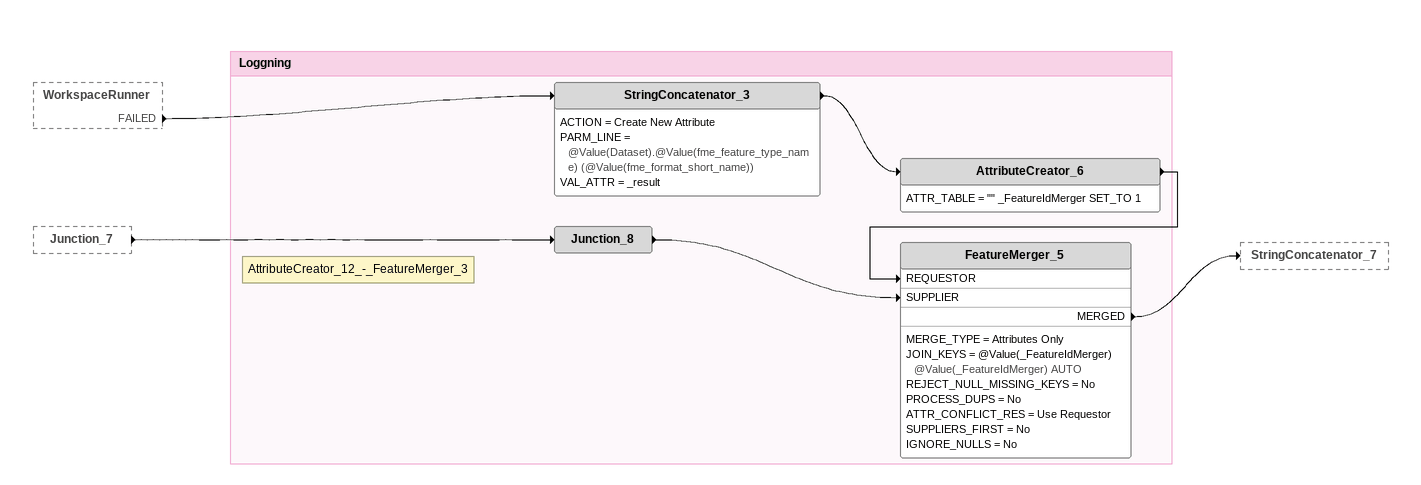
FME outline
WorkspaceRunner [outside]
    FAILED -> StringConcatenator_3
Junction_7 [outside]
    -> Junction_8

Bookmark: Loggning
Note: AttributeCreator_12_-_FeatureMerger_3
Junction_8
    -> FeatureMerger_5 [SUPPLIER]
StringConcatenator_3
    ACTION = Create New Attribute
    PARM_LINE = @Value(Dataset).@Value(fme_feature_type_name) (@Value(fme_format_short_name))
    VAL_ATTR = _result
    -> AttributeCreator_6
AttributeCreator_6
    ATTR_TABLE = "" _FeatureIdMerger SET_TO 1
    -> FeatureMerger_5 [REQUESTOR]
FeatureMerger_5
    MERGE_TYPE = Attributes Only
    JOIN_KEYS = @Value(_FeatureIdMerger) @Value(_FeatureIdMerger) AUTO
    REJECT_NULL_MISSING_KEYS = No
    PROCESS_DUPS = No
    ATTR_CONFLICT_RES = Use Requestor
    SUPPLIERS_FIRST = No
    IGNORE_NULLS = No
    MERGED -> StringConcatenator_7
